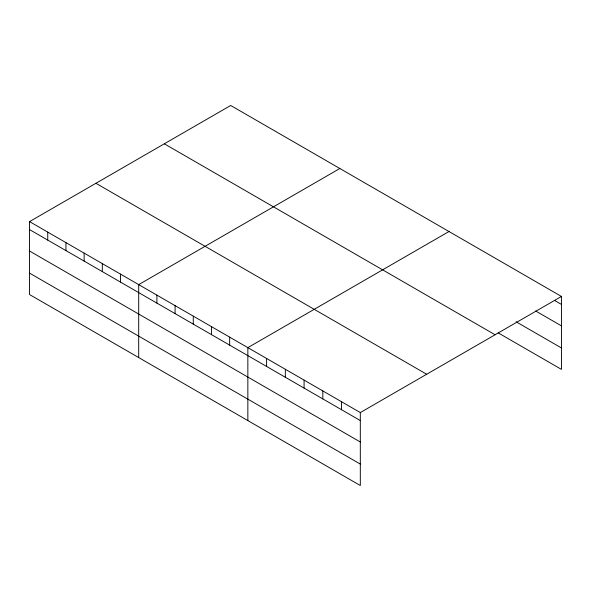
<?xml version="1.0" encoding="UTF-8"?>
<svg xmlns="http://www.w3.org/2000/svg" width="591" height="591" viewBox="0 0 591 591"><rect width="100%" height="100%" fill="white"/><g stroke="black" fill="none" stroke-linecap="round" stroke-linejoin="round"><path stroke-width="0.89" d="M29.55 221.61L360.311 412.57L360.311 485.521L29.55 294.554L29.55 221.61L230.689 105.479L561.45 296.446L561.45 369.39L498.191 332.873M339.84 168.501L138.7 284.626L138.7 357.57M448.99 231.517L247.851 347.641L247.851 420.593M360.311 412.57L561.45 296.446M554.424 300.368L561.45 304.431M535.675 310.992L561.45 325.87M516.157 321.807L561.45 347.959M164.313 143.805L495.073 334.765M95.927 183.284L426.687 374.251M29.55 229.589L360.311 420.556M29.55 251.027L360.311 441.994M29.55 273.116L360.311 464.083M341.568 401.747L341.568 409.733M322.826 390.932L322.826 398.91M304.084 380.109L304.084 388.095M285.342 369.286L285.342 377.272M266.593 358.464L266.593 366.45M229.663 337.143L229.663 345.122M211.467 326.638L211.467 334.624M193.279 316.133L193.279 324.119M175.084 305.628L175.084 313.614M156.896 295.131L156.896 303.109M120.512 274.121L120.512 282.106M102.317 263.616L102.317 271.601M84.129 253.118L84.129 261.104M65.933 242.613L65.933 250.599M47.745 232.108L47.745 240.094"/></g></svg>
